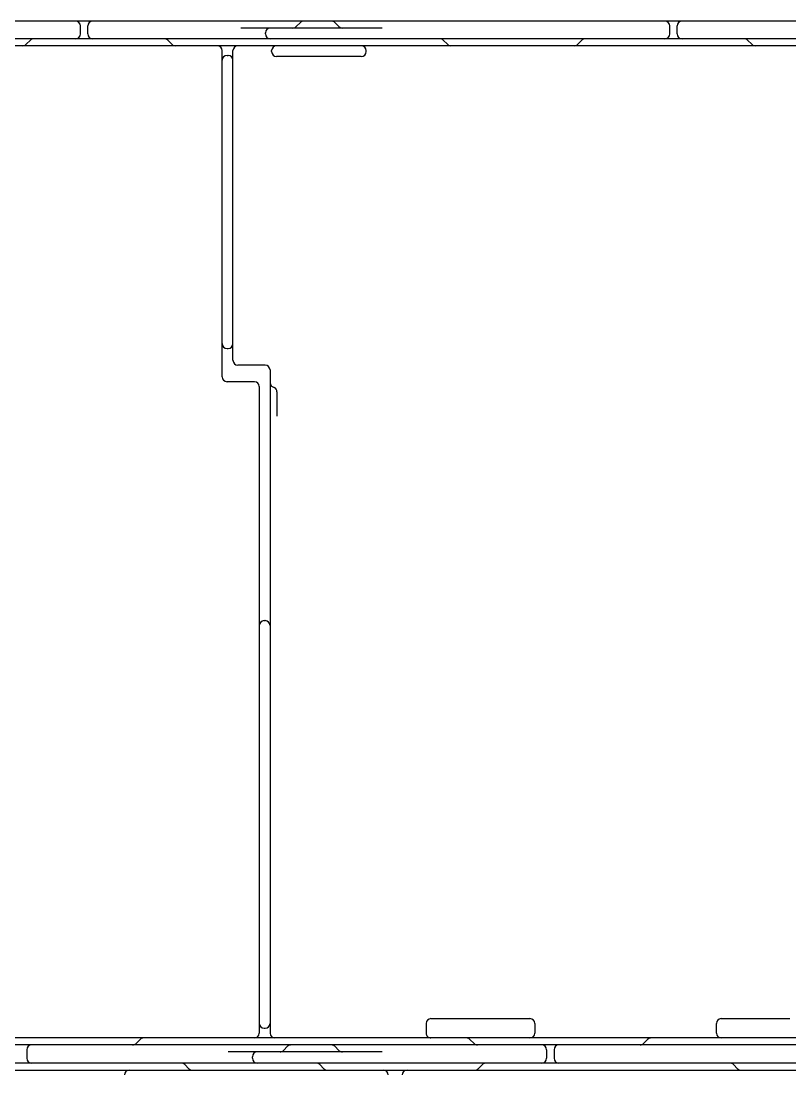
# Model space of a CAD drawing. Header units: millimetres. Extents: x 250 to 269997, y 125 to 199400.
# Drawn here: x 71043 to 142788, y 101068 to 199400 of the extents above; entities that cross this region are included whole.
import ezdxf

# ---------------------------------------------------------------- set-up
doc = ezdxf.new("R2010")
doc.units = ezdxf.units.MM
doc.layers.add('L2_AMHS_Rail Center(P2L 7F Upper)', color=6, linetype='Continuous')

msp = doc.modelspace()

# ---------------------------------------------------------------- linework, layer by layer
at = {"layer": 'L2_AMHS_Rail Center(P2L 7F Upper)', "lineweight": 30}
for p, q in [((269957, 199400), (1350, 199400)), ((76579, 198200), (76579, 198950)), ((77279, 198200), (77279, 198950)), ((104735, 198750), (91561, 198750)), ((96724, 198882), (97109, 199268)), ((100324, 199268), (100710, 198882)), ((131571, 198200), (131571, 198950)), ((132271, 198200), (132271, 198950)), ((269957, 197750), (2900, 197750)), ((93837, 198200), (93837, 198300)), ((269957, 197100), (3550, 197100)), ((71525, 197232), (71909, 197618)), ((85110, 197232), (84725, 197618)), ((110440, 197619), (110826, 197233)), ((122990, 197232), (123375, 197618)), ((139222, 197232), (138837, 197618)), ((89815, 166200), (89815, 196650)), ((90265, 196200), (90365, 196200)), ((90815, 167750), (90815, 196650)), ((94426, 196550), (94426, 196650)), ((102791, 196100), (94876, 196100)), ((103241, 196550), (103241, 196650)), ((90265, 168850), (90365, 168850)), ((93822, 167300), (91265, 167300)), ((94272, 166850), (94272, 104968)), ((92822, 165750), (90265, 165750)), ((93272, 165300), (93272, 104968)), ((94532, 165277), (94663, 165216)), ((94922, 164808), (94922, 162544)), ((93722, 143456), (93822, 143456)), ((109292, 106318), (118529, 106318)), ((136374, 106318), (142788, 106318)), ((93722, 105418), (93822, 105418)), ((108842, 105868), (108842, 104968)), ((118979, 105868), (118979, 104968)), ((135924, 104968), (135924, 105868)), ((269997, 104518), (3550, 104518)), ((81769, 104000), (82154, 104386)), ((113310, 104000), (112924, 104386)), ((129124, 104000), (129509, 104386)), ((269997, 103868), (2900, 103868)), ((71579, 103418), (71579, 102618)), ((95524, 103350), (95909, 103736)), ((100324, 103736), (100710, 103350)), ((120074, 103418), (120074, 102618)), ((120774, 103418), (120774, 102618)), ((104744, 103218), (90361, 103218)), ((92626, 102618), (92626, 102768)), ((269997, 102168), (2900, 102168)), ((3550, 101518), (269997, 101518)), ((86311, 102036), (86696, 101650)), ((98906, 102036), (99292, 101650)), ((114095, 102036), (113710, 101650)), ((137519, 102036), (137904, 101650))]:
    msp.add_line(p, q, dxfattribs=at)
for centre, start, end in [((76129, 198950), 0, 90), ((77729, 198950), 90, 180), ((94287, 198300), 90, 180), ((96406, 199200), 270, 315.06019), ((97428, 198950), 90, 135.06019), ((100006, 198950), 45.00145, 90), ((101028, 199200), 225.00145, 270), ((131121, 198950), 0, 90), ((132721, 198950), 90, 180), ((72228, 197300), 90, 135.06019), ((76129, 198200), 270, 0), ((77729, 198200), 180, 270), ((84406, 197300), 44.93981, 90), ((94287, 198200), 180, 270), ((110121, 197301), 45.00145, 90), ((123694, 197300), 90, 135.06019), ((131121, 198200), 270, 0), ((132721, 198200), 180, 270), ((138519, 197300), 44.93981, 90), ((71206, 197550), 270, 315.06019), ((85428, 197550), 224.93981, 270), ((89365, 196650), 0, 90), ((91265, 196650), 90, 180), ((94876, 196650), 90, 180), ((102791, 196650), 0, 90), ((111144, 197551), 225.00145, 270), ((122672, 197550), 270, 315.06019), ((139541, 197550), 224.93981, 270), ((90265, 195750), 90, 180), ((90365, 195750), 0, 90), ((94876, 196550), 180, 270), ((102791, 196550), 270, 0), ((90265, 169300), 180, 270), ((90365, 169300), 270, 0), ((91265, 167750), 180, 270), ((93822, 166850), 0, 90), ((90265, 166200), 180, 270), ((92822, 165300), 0, 90), ((94722, 165685), 180, 245), ((94472, 164809), 359.91136, 65), ((93722, 143006), 90, 180), ((93822, 143006), 0, 90), ((109292, 105868), 90, 179.99892), ((118529, 105868), 0, 90), ((136374, 105868), 90, 180), ((93722, 105868), 180, 270), ((93822, 105868), 270, 0), ((82473, 104068), 90, 135.06019), ((92822, 104968), 270, 0), ((94722, 104968), 180, 270), ((109292, 104968), 179.99892, 270), ((112605, 104068), 44.93981, 90), ((118529, 104968), 270, 0), ((129828, 104068), 90, 135.06019), ((136374, 104968), 180, 270), ((72029, 103418), 90, 180), ((81451, 104318), 270, 315.06019), ((95206, 103668), 270, 315.06019), ((96228, 103418), 90, 135.06019), ((100006, 103418), 45.00145, 90), ((101028, 103668), 225.00145, 270), ((113629, 104318), 224.93981, 270), ((119624, 103418), 0, 90), ((121224, 103418), 90, 180), ((128806, 104318), 270, 315.06019), ((72029, 102618), 180, 270), ((93076, 102768), 90, 180), ((93076, 102618), 180, 270), ((119624, 102618), 270, 0), ((121224, 102618), 180, 270), ((81130, 101068), 90, 180), ((85993, 101718), 44.93981, 90), ((87015, 101968), 224.93981, 270), ((98588, 101718), 45.00145, 90), ((99610, 101968), 225.00145, 270), ((104856, 101068), 0, 90), ((107056, 101068), 90, 180), ((113392, 101968), 270, 315.06019), ((114414, 101718), 90, 135.06019), ((137200, 101718), 44.93981, 90), ((138222, 101968), 224.93981, 270)]:
    msp.add_arc(centre, 450, start, end, dxfattribs=at)

doc.saveas('drawing.dxf')
